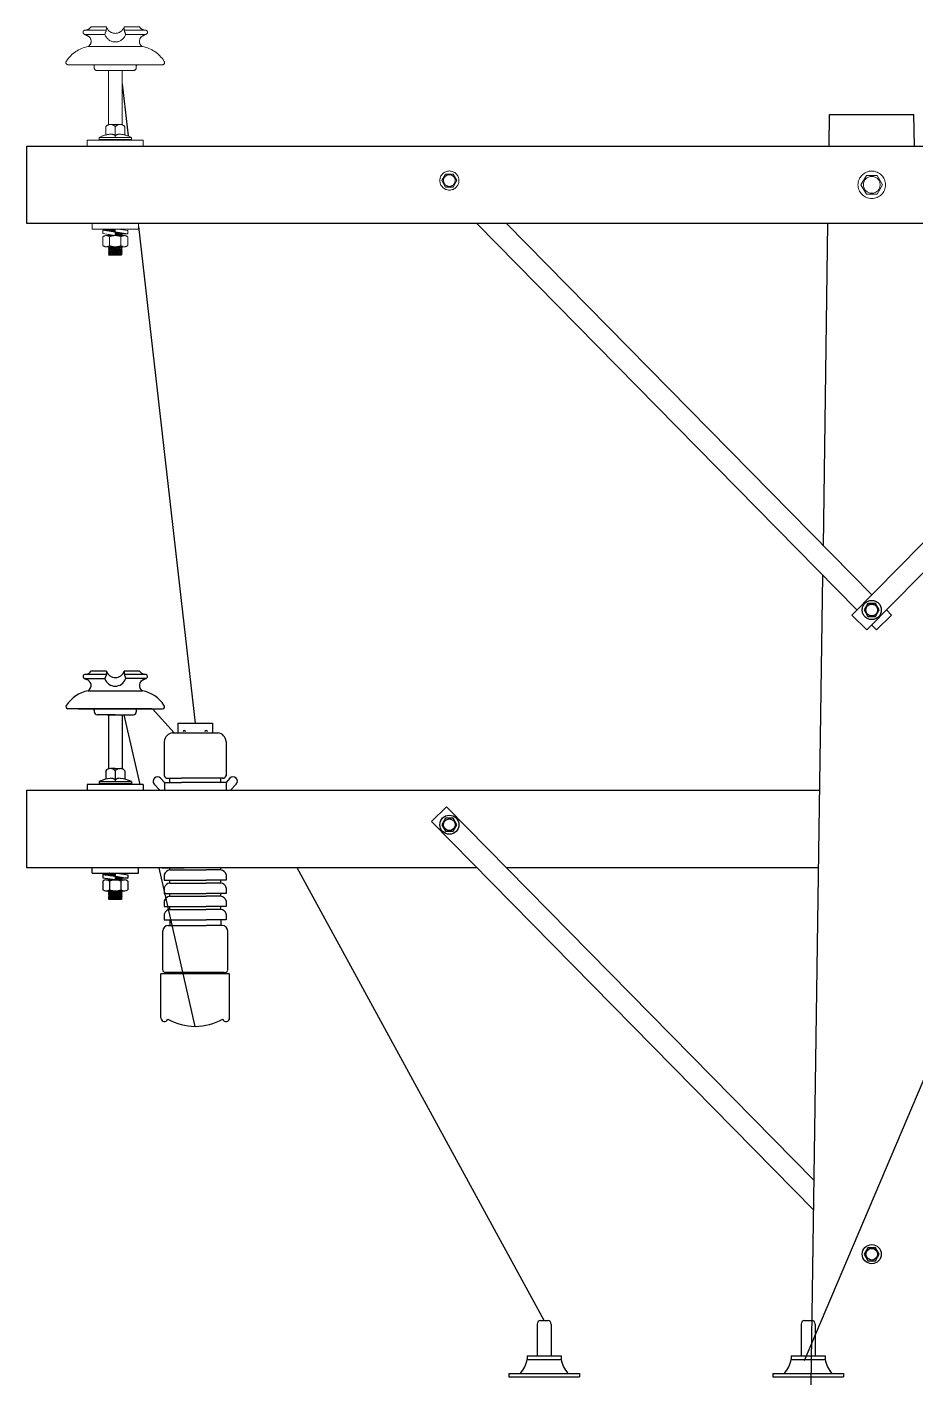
# Model space of a CAD drawing. Header units: millimetres. Extents: x 3057.5 to 3131.2, y 1715.9 to 1738.7.
# Drawn here: x 3057.73 to 3062.46, y 1731.43 to 1738.62 of the extents above; entities that cross this region are included whole.
import ezdxf

# ---------------------------------------------------------------- set-up
doc = ezdxf.new("R2010")
doc.units = ezdxf.units.MM
doc.linetypes.add('ACAD_ISO02W100', pattern=[15, 12, -3])

msp = doc.modelspace()

# ---------------------------------------------------------------- linework, layer by layer
at = {"color": 177, "linetype": 'ACAD_ISO02W100', "lineweight": 13, "ltscale": 0.13, "true_color": 0x293189}
for p, q in [((3058.0387, 1738.5839), (3058.1437, 1738.5839)), ((3058.1515, 1738.6066), (3058.0393, 1738.6066)), ((3058.0402, 1738.5834), (3058.0473, 1738.5787)), ((3058.1528, 1738.6235), (3058.0701, 1738.6235)), ((3058.3292, 1738.6235), (3058.2465, 1738.6235)), ((3058.2465, 1738.6235), (3058.2465, 1738.6211)), ((3058.36, 1738.6066), (3058.2478, 1738.6066)), ((3058.2557, 1738.5839), (3058.2545, 1738.5824)), ((3058.3606, 1738.5839), (3058.2557, 1738.5839)), ((3058.3521, 1738.5787), (3058.3591, 1738.5834)), ((3058.36, 1738.6066), (3058.3527, 1738.6079)), ((3058.0545, 1738.5189), (3058.3448, 1738.5189)), ((3058.1997, 1738.4227), (3057.9478, 1738.4227)), ((3058.0044, 1738.4227), (3058.1997, 1738.4227)), ((3058.0879, 1738.4152), (3058.0879, 1738.4068)), ((3058.3949, 1738.4227), (3058.1997, 1738.4227)), ((3058.1997, 1738.4227), (3058.4515, 1738.4227)), ((3058.3114, 1738.4152), (3058.3114, 1738.4068)), ((3058.1997, 1738.3918), (3058.1029, 1738.3918)), ((3058.1997, 1738.3918), (3058.1029, 1738.3918)), ((3058.1589, 1738.3918), (3058.2404, 1738.3918)), ((3058.1589, 1738.3918), (3058.2404, 1738.3918)), ((3058.1632, 1738.3918), (3058.1632, 1738.1029)), ((3058.1997, 1738.3918), (3058.2964, 1738.3918)), ((3058.1997, 1738.3918), (3058.2964, 1738.3918)), ((3058.2362, 1738.3918), (3058.2362, 1738.1029)), ((3062.4569, 1737.9892), (3062.4545, 1738.1579)), ((3058.1486, 1738.092), (3058.1486, 1738.0483)), ((3058.1997, 1738.1049), (3058.1742, 1738.1049)), ((3058.1997, 1738.1049), (3058.2252, 1738.1049)), ((3058.1997, 1738.092), (3058.1997, 1738.0356)), ((3058.2507, 1738.092), (3058.2507, 1738.0483)), ((3058.0503, 1738.0207), (3058.0503, 1737.9911)), ((3058.349, 1738.0207), (3058.0503, 1738.0207)), ((3058.1139, 1738.0356), (3058.2854, 1738.0356)), ((3058.1139, 1738.0356), (3058.1139, 1738.0249)), ((3058.1139, 1738.0249), (3058.2854, 1738.0249)), ((3058.1632, 1738.0249), (3058.1632, 1738.0207)), ((3058.2362, 1738.0249), (3058.2362, 1738.0207)), ((3058.2854, 1738.0356), (3058.2854, 1738.0249)), ((3058.349, 1738.0207), (3058.349, 1737.9911)), ((3059.9595, 1737.8404), (3059.9395, 1737.8057)), ((3059.9995, 1737.8404), (3059.9595, 1737.8404)), ((3060.0195, 1737.8057), (3059.9995, 1737.8404)), ((3059.9395, 1737.8057), (3059.9595, 1737.771)), ((3059.9595, 1737.771), (3059.9995, 1737.771)), ((3059.9995, 1737.771), (3060.0195, 1737.8057)), ((3062.1719, 1737.7829), (3062.2007, 1737.8329)), ((3062.2007, 1737.733), (3062.1719, 1737.7829)), ((3062.2007, 1737.8329), (3062.2583, 1737.8329)), ((3062.2583, 1737.8329), (3062.2871, 1737.7829)), ((3062.2871, 1737.7829), (3062.2583, 1737.733)), ((3062.2583, 1737.733), (3062.2007, 1737.733)), ((3058.0763, 1737.5474), (3058.0763, 1737.5767)), ((3058.0763, 1737.5474), (3058.323, 1737.5474)), ((3058.1632, 1737.5433), (3058.1924, 1737.5474)), ((3058.1632, 1737.5433), (3058.1689, 1737.547)), ((3058.1689, 1737.547), (3058.1679, 1737.5474)), ((3058.1689, 1737.547), (3058.1718, 1737.5474)), ((3058.1995, 1737.5474), (3058.1986, 1737.5316)), ((3058.2126, 1737.5474), (3058.2664, 1737.5396)), ((3058.223, 1737.5459), (3058.2338, 1737.5474)), ((3058.2314, 1737.5447), (3058.2356, 1737.5474)), ((3058.323, 1737.5474), (3058.323, 1737.5767)), ((3058.133, 1737.5408), (3058.1679, 1737.5408)), ((3058.133, 1737.5408), (3058.133, 1737.5229)), ((3058.133, 1737.5408), (3058.1997, 1737.5311)), ((3058.133, 1737.5229), (3058.1997, 1737.5132)), ((3058.1334, 1737.5058), (3058.1334, 1737.4594)), ((3058.151, 1737.5122), (3058.2484, 1737.5122)), ((3058.1689, 1737.5412), (3058.1632, 1737.5433)), ((3058.1632, 1737.5374), (3058.1993, 1737.5426)), ((3058.1632, 1737.5374), (3058.1689, 1737.5412)), ((3058.1689, 1737.5353), (3058.1632, 1737.5374)), ((3058.1632, 1737.514), (3058.1689, 1737.5178)), ((3058.1632, 1737.514), (3058.1787, 1737.5162)), ((3058.1689, 1737.5119), (3058.1632, 1737.5144)), ((3058.1689, 1737.5119), (3058.1632, 1737.514)), ((3058.1666, 1737.5122), (3058.1632, 1737.5135)), ((3058.1638, 1737.5141), (3058.1659, 1737.5144)), ((3058.1666, 1737.5122), (3058.2359, 1737.5122)), ((3058.1689, 1737.5412), (3058.1994, 1737.5455)), ((3058.1689, 1737.5353), (3058.1991, 1737.5396)), ((3058.1689, 1737.5119), (3058.1888, 1737.5147)), ((3058.1689, 1737.5119), (3058.1865, 1737.5144)), ((3058.1697, 1737.5057), (3058.1697, 1737.4595)), ((3058.1798, 1737.534), (3058.1989, 1737.5367)), ((3058.19, 1737.5325), (3058.1987, 1737.5337)), ((3058.1918, 1737.5122), (3058.2362, 1737.5185)), ((3058.1986, 1737.5316), (3058.2664, 1737.5217)), ((3058.1986, 1737.5316), (3058.1997, 1737.5132)), ((3058.1986, 1737.5308), (3058.2015, 1737.5312)), ((3058.1988, 1737.5279), (3058.2117, 1737.5297)), ((3058.199, 1737.525), (3058.2219, 1737.5282)), ((3058.1991, 1737.5221), (3058.2304, 1737.5265)), ((3058.1993, 1737.5191), (3058.2362, 1737.5244)), ((3058.1995, 1737.5162), (3058.2304, 1737.5206)), ((3058.2163, 1737.5122), (3058.2304, 1737.5148)), ((3058.2297, 1737.5057), (3058.2297, 1737.4595)), ((3058.231, 1737.5269), (3058.2304, 1737.5265)), ((3058.2304, 1737.5265), (3058.2362, 1737.5244)), ((3058.2362, 1737.5244), (3058.2304, 1737.5206)), ((3058.2304, 1737.5206), (3058.2362, 1737.5185)), ((3058.2304, 1737.5148), (3058.2362, 1737.5185)), ((3058.2362, 1737.5127), (3058.2304, 1737.5148)), ((3058.2362, 1737.5127), (3058.2314, 1737.5144)), ((3058.2664, 1737.5217), (3058.232, 1737.5217)), ((3058.2331, 1737.5122), (3058.2362, 1737.5127)), ((3058.2659, 1737.5058), (3058.2659, 1737.4594)), ((3058.2664, 1737.5396), (3058.2664, 1737.5217)), ((3058.1485, 1737.4531), (3058.2508, 1737.4531)), ((3058.1632, 1737.4438), (3058.2292, 1737.4531)), ((3058.1632, 1737.4496), (3058.1686, 1737.4531)), ((3058.1632, 1737.4496), (3058.1878, 1737.4531)), ((3058.1632, 1737.4496), (3058.1878, 1737.4531)), ((3058.1689, 1737.4475), (3058.1632, 1737.4496)), ((3058.1632, 1737.4379), (3058.2362, 1737.4483)), ((3058.1632, 1737.4438), (3058.1689, 1737.4475)), ((3058.1689, 1737.4417), (3058.1632, 1737.4438)), ((3058.1632, 1737.4321), (3058.2362, 1737.4424)), ((3058.1632, 1737.4379), (3058.1689, 1737.4417)), ((3058.1689, 1737.4358), (3058.1632, 1737.4379)), ((3058.1632, 1737.4262), (3058.2362, 1737.4366)), ((3058.1632, 1737.4321), (3058.1689, 1737.4358)), ((3058.1632, 1737.4321), (3058.1689, 1737.43)), ((3058.1632, 1737.4204), (3058.2362, 1737.4307)), ((3058.1632, 1737.4262), (3058.1689, 1737.43)), ((3058.1689, 1737.4241), (3058.1632, 1737.4262)), ((3058.1632, 1737.4145), (3058.2362, 1737.4248)), ((3058.1632, 1737.4204), (3058.1689, 1737.4241)), ((3058.1632, 1737.4204), (3058.1689, 1737.4241)), ((3058.1689, 1737.4183), (3058.1632, 1737.4204)), ((3058.1632, 1737.4087), (3058.2362, 1737.419)), ((3058.1632, 1737.4145), (3058.1689, 1737.4183)), ((3058.1689, 1737.4124), (3058.1632, 1737.4145)), ((3058.1632, 1737.4087), (3058.1689, 1737.4124)), ((3058.1632, 1737.4087), (3058.2324, 1737.4087)), ((3058.1689, 1737.4475), (3058.2085, 1737.4531)), ((3058.1689, 1737.4417), (3058.2304, 1737.4504)), ((3058.1689, 1737.4358), (3058.2304, 1737.4445)), ((3058.1689, 1737.43), (3058.2304, 1737.4387)), ((3058.1689, 1737.4241), (3058.2304, 1737.4328)), ((3058.1689, 1737.4183), (3058.2304, 1737.427)), ((3058.1689, 1737.4124), (3058.2304, 1737.4211)), ((3058.1838, 1737.4087), (3058.2304, 1737.4152)), ((3058.2045, 1737.4087), (3058.2362, 1737.4131)), ((3058.217, 1737.4485), (3058.2304, 1737.4504)), ((3058.2252, 1737.4087), (3058.2304, 1737.4094)), ((3058.2346, 1737.4531), (3058.2304, 1737.4504)), ((3058.2304, 1737.4504), (3058.2346, 1737.4531)), ((3058.2304, 1737.4504), (3058.2356, 1737.4485)), ((3058.2362, 1737.4483), (3058.2304, 1737.4504)), ((3058.2304, 1737.4445), (3058.2362, 1737.4483)), ((3058.2362, 1737.4424), (3058.2304, 1737.4445)), ((3058.2304, 1737.4387), (3058.2362, 1737.4424)), ((3058.2362, 1737.4366), (3058.2304, 1737.4387)), ((3058.2304, 1737.4328), (3058.2362, 1737.4366)), ((3058.2362, 1737.4307), (3058.2304, 1737.4328)), ((3058.2304, 1737.427), (3058.2362, 1737.4307)), ((3058.2304, 1737.427), (3058.2362, 1737.4248)), ((3058.2304, 1737.4211), (3058.2362, 1737.4248)), ((3058.2362, 1737.419), (3058.2304, 1737.4211)), ((3058.2304, 1737.4152), (3058.2362, 1737.419)), ((3058.2362, 1737.4131), (3058.2304, 1737.4152)), ((3058.2304, 1737.4094), (3058.2362, 1737.4131)), ((3058.2324, 1737.4087), (3058.2304, 1737.4094))]:
    msp.add_line(p, q, dxfattribs=at)
at = {"color": 177, "linetype": 'Continuous', "ltscale": 0.13, "true_color": 0x293189}
for p, q in [((3058.2362, 1738.3201), (3058.2678, 1738.043)), ((3058.323, 1737.5608), (3058.6256, 1734.9146)), ((3058.332, 1734.5895), (3058.2475, 1734.9606)), ((3058.5127, 1734.8648), (3058.3972, 1734.9914)), ((3058.4615, 1734.5996), (3058.4615, 1734.5579)), ((3058.49, 1734.5996), (3058.49, 1734.6231)), ((3058.7612, 1734.5996), (3058.7612, 1734.6231)), ((3058.7897, 1734.5996), (3058.7897, 1734.5579)), ((3059.9645, 1734.4699), (3059.8843, 1734.3911)), ((3058.6256, 1733.3004), (3058.4332, 1734.1454)), ((3060.4845, 1731.7331), (3059.1687, 1734.1454)), ((3061.872, 1731.5214), (3062.9849, 1734.1454))]:
    msp.add_line(p, q, dxfattribs=at)
at = {"color": 177, "linetype": 'ACAD_ISO02W100', "true_color": 0x293189}
for p, q in [((3062.0021, 1737.9892), (3062.0045, 1738.1579)), ((3062.0021, 1737.9892), (3062.0045, 1738.1579)), ((3062.0045, 1738.1579), (3062.4545, 1738.1579)), ((3062.0045, 1738.1579), (3062.4545, 1738.1579)), ((3062.4569, 1737.9892), (3062.4545, 1738.1579)), ((3057.7295, 1737.5767), (3057.7295, 1737.9892)), ((3061.9716, 1735.8607), (3061.9962, 1737.5767)), ((3061.8122, 1724.7546), (3061.9693, 1735.7026)), ((3062.2095, 1735.5529), (3062.1895, 1735.5182)), ((3062.2495, 1735.5529), (3062.2095, 1735.5529)), ((3062.2695, 1735.5182), (3062.2495, 1735.5529)), ((3062.1895, 1735.5182), (3062.2095, 1735.4835)), ((3062.2095, 1735.4835), (3062.2495, 1735.4835)), ((3062.2495, 1735.4835), (3062.2695, 1735.5182))]:
    msp.add_line(p, q, dxfattribs=at)
at = {"color": 177, "linetype": 'Continuous', "true_color": 0x293189}
for p, q in [((3058.1515, 1735.1754), (3058.0393, 1735.1754)), ((3058.1528, 1735.1922), (3058.0701, 1735.1922)), ((3058.3292, 1735.1922), (3058.2465, 1735.1922)), ((3058.2465, 1735.1922), (3058.2465, 1735.1898)), ((3058.36, 1735.1754), (3058.2478, 1735.1754)), ((3058.36, 1735.1754), (3058.3527, 1735.1766)), ((3058.0387, 1735.1527), (3058.1437, 1735.1527)), ((3058.0402, 1735.1521), (3058.0473, 1735.1474)), ((3058.2557, 1735.1527), (3058.2545, 1735.1512)), ((3058.3606, 1735.1527), (3058.2557, 1735.1527)), ((3058.3521, 1735.1474), (3058.3591, 1735.1521)), ((3058.0545, 1735.0877), (3058.3448, 1735.0877)), ((3058.1997, 1734.9914), (3057.9478, 1734.9914)), ((3058.0044, 1734.9914), (3058.1997, 1734.9914)), ((3058.0879, 1734.9839), (3058.0879, 1734.9756)), ((3058.1997, 1734.9606), (3058.1029, 1734.9606)), ((3058.1997, 1734.9606), (3058.1029, 1734.9606)), ((3058.1589, 1734.9606), (3058.2404, 1734.9606)), ((3058.1589, 1734.9606), (3058.2404, 1734.9606)), ((3058.1632, 1734.9606), (3058.1632, 1734.6717)), ((3058.3949, 1734.9914), (3058.1997, 1734.9914)), ((3058.1997, 1734.9914), (3058.4515, 1734.9914)), ((3058.1997, 1734.9606), (3058.2964, 1734.9606)), ((3058.1997, 1734.9606), (3058.2964, 1734.9606)), ((3058.2362, 1734.9606), (3058.2362, 1734.6717)), ((3058.3114, 1734.9839), (3058.3114, 1734.9756)), ((3058.1997, 1734.6737), (3058.1742, 1734.6737)), ((3058.1997, 1734.6737), (3058.2252, 1734.6737)), ((3058.1139, 1734.6044), (3058.2854, 1734.6044)), ((3058.1139, 1734.6044), (3058.1139, 1734.5937)), ((3058.1486, 1734.6608), (3058.1486, 1734.617)), ((3058.1997, 1734.6608), (3058.1997, 1734.6044)), ((3058.2507, 1734.6608), (3058.2507, 1734.617)), ((3058.2854, 1734.6044), (3058.2854, 1734.5937)), ((3057.7295, 1734.1454), (3057.7295, 1734.5579)), ((3058.0503, 1734.5895), (3058.0503, 1734.5598)), ((3058.349, 1734.5895), (3058.0503, 1734.5895)), ((3058.1139, 1734.5937), (3058.2854, 1734.5937)), ((3058.1632, 1734.5937), (3058.1632, 1734.5895)), ((3058.2362, 1734.5937), (3058.2362, 1734.5895)), ((3058.349, 1734.5895), (3058.349, 1734.5598)), ((3059.9595, 1734.4091), (3059.9395, 1734.3745)), ((3059.9995, 1734.4091), (3059.9595, 1734.4091)), ((3060.0195, 1734.3745), (3059.9995, 1734.4091)), ((3059.9395, 1734.3745), (3059.9595, 1734.3398)), ((3059.9595, 1734.3398), (3059.9995, 1734.3398)), ((3059.9995, 1734.3398), (3060.0195, 1734.3745)), ((3058.0763, 1734.1162), (3058.0763, 1734.1454)), ((3058.0763, 1734.1162), (3058.323, 1734.1162)), ((3058.133, 1734.1096), (3058.1679, 1734.1096)), ((3058.133, 1734.1096), (3058.133, 1734.0917)), ((3058.133, 1734.1096), (3058.1997, 1734.0998)), ((3058.1632, 1734.112), (3058.1924, 1734.1162)), ((3058.1632, 1734.112), (3058.1689, 1734.1158)), ((3058.1689, 1734.1099), (3058.1632, 1734.112)), ((3058.1632, 1734.1062), (3058.1993, 1734.1113)), ((3058.1632, 1734.1062), (3058.1689, 1734.1099)), ((3058.1689, 1734.1041), (3058.1632, 1734.1062)), ((3058.1689, 1734.1158), (3058.1679, 1734.1162)), ((3058.1689, 1734.1158), (3058.1718, 1734.1162)), ((3058.1689, 1734.1099), (3058.1994, 1734.1143)), ((3058.1689, 1734.1041), (3058.1991, 1734.1084)), ((3058.1798, 1734.1027), (3058.1989, 1734.1054)), ((3058.19, 1734.1012), (3058.1987, 1734.1024)), ((3058.1995, 1734.1162), (3058.1986, 1734.1003)), ((3058.1986, 1734.1003), (3058.2664, 1734.0904)), ((3058.1986, 1734.1003), (3058.1997, 1734.0819)), ((3058.1986, 1734.0995), (3058.2015, 1734.0999)), ((3058.1988, 1734.0966), (3058.2117, 1734.0984)), ((3058.199, 1734.0937), (3058.2219, 1734.0969)), ((3058.2126, 1734.1162), (3058.2664, 1734.1083)), ((3058.223, 1734.1147), (3058.2338, 1734.1162)), ((3058.231, 1734.0956), (3058.2304, 1734.0952)), ((3058.2314, 1734.1135), (3058.2356, 1734.1162)), ((3058.2664, 1734.1083), (3058.2664, 1734.0904)), ((3058.323, 1734.1162), (3058.323, 1734.1454)), ((3058.133, 1734.0917), (3058.1997, 1734.0819)), ((3058.1334, 1734.0745), (3058.1334, 1734.0282)), ((3058.151, 1734.081), (3058.2484, 1734.081)), ((3058.1632, 1734.0828), (3058.1689, 1734.0865)), ((3058.1632, 1734.0828), (3058.1787, 1734.085)), ((3058.1689, 1734.0807), (3058.1632, 1734.0832)), ((3058.1689, 1734.0807), (3058.1632, 1734.0828)), ((3058.1666, 1734.081), (3058.1632, 1734.0822)), ((3058.1638, 1734.0829), (3058.1659, 1734.0832)), ((3058.1666, 1734.081), (3058.2359, 1734.081)), ((3058.1689, 1734.0807), (3058.1888, 1734.0835)), ((3058.1689, 1734.0807), (3058.1865, 1734.0832)), ((3058.1697, 1734.0745), (3058.1697, 1734.0282)), ((3058.1918, 1734.081), (3058.2362, 1734.0873)), ((3058.1991, 1734.0908), (3058.2304, 1734.0952)), ((3058.1993, 1734.0879), (3058.2362, 1734.0931)), ((3058.1995, 1734.085), (3058.2304, 1734.0894)), ((3058.2163, 1734.081), (3058.2304, 1734.0835)), ((3058.2297, 1734.0745), (3058.2297, 1734.0282)), ((3058.2304, 1734.0952), (3058.2362, 1734.0931)), ((3058.2362, 1734.0931), (3058.2304, 1734.0894)), ((3058.2304, 1734.0894), (3058.2362, 1734.0873)), ((3058.2304, 1734.0835), (3058.2362, 1734.0873)), ((3058.2362, 1734.0814), (3058.2304, 1734.0835)), ((3058.2362, 1734.0814), (3058.2314, 1734.0832)), ((3058.2664, 1734.0904), (3058.232, 1734.0904)), ((3058.2331, 1734.081), (3058.2362, 1734.0814)), ((3058.2659, 1734.0745), (3058.2659, 1734.0282)), ((3058.1485, 1734.0219), (3058.2508, 1734.0219)), ((3058.1632, 1734.0125), (3058.2292, 1734.0219)), ((3058.1632, 1734.0184), (3058.1686, 1734.0219)), ((3058.1632, 1734.0184), (3058.1878, 1734.0219)), ((3058.1632, 1734.0184), (3058.1878, 1734.0219)), ((3058.1689, 1734.0163), (3058.1632, 1734.0184)), ((3058.1632, 1734.0067), (3058.2362, 1734.017)), ((3058.1632, 1734.0125), (3058.1689, 1734.0163)), ((3058.1689, 1734.0104), (3058.1632, 1734.0125)), ((3058.1632, 1734.0008), (3058.2362, 1734.0112)), ((3058.1632, 1734.0067), (3058.1689, 1734.0104)), ((3058.1689, 1734.0046), (3058.1632, 1734.0067)), ((3058.1632, 1733.995), (3058.2362, 1734.0053)), ((3058.1632, 1734.0008), (3058.1689, 1734.0046)), ((3058.1632, 1734.0008), (3058.1689, 1733.9987)), ((3058.1632, 1733.9891), (3058.2362, 1733.9995)), ((3058.1632, 1733.995), (3058.1689, 1733.9987)), ((3058.1689, 1733.9929), (3058.1632, 1733.995)), ((3058.1632, 1733.9833), (3058.2362, 1733.9936)), ((3058.1632, 1733.9891), (3058.1689, 1733.9929)), ((3058.1632, 1733.9891), (3058.1689, 1733.9929)), ((3058.1689, 1733.987), (3058.1632, 1733.9891)), ((3058.1632, 1733.9774), (3058.2362, 1733.9877)), ((3058.1632, 1733.9833), (3058.1689, 1733.987)), ((3058.1689, 1733.9812), (3058.1632, 1733.9833)), ((3058.1632, 1733.9774), (3058.1689, 1733.9812)), ((3058.1632, 1733.9774), (3058.2324, 1733.9774)), ((3058.1689, 1734.0163), (3058.2085, 1734.0219)), ((3058.1689, 1734.0104), (3058.2304, 1734.0191)), ((3058.1689, 1734.0046), (3058.2304, 1734.0133)), ((3058.1689, 1733.9987), (3058.2304, 1734.0074)), ((3058.1689, 1733.9929), (3058.2304, 1734.0016)), ((3058.1689, 1733.987), (3058.2304, 1733.9957)), ((3058.1689, 1733.9812), (3058.2304, 1733.9899)), ((3058.1838, 1733.9774), (3058.2304, 1733.984)), ((3058.2045, 1733.9774), (3058.2362, 1733.9819)), ((3058.217, 1734.0172), (3058.2304, 1734.0191)), ((3058.2252, 1733.9774), (3058.2304, 1733.9781)), ((3058.2346, 1734.0219), (3058.2304, 1734.0191)), ((3058.2304, 1734.0191), (3058.2346, 1734.0219)), ((3058.2304, 1734.0191), (3058.2356, 1734.0172)), ((3058.2362, 1734.017), (3058.2304, 1734.0191)), ((3058.2304, 1734.0133), (3058.2362, 1734.017)), ((3058.2362, 1734.0112), (3058.2304, 1734.0133)), ((3058.2304, 1734.0074), (3058.2362, 1734.0112)), ((3058.2362, 1734.0053), (3058.2304, 1734.0074)), ((3058.2304, 1734.0016), (3058.2362, 1734.0053)), ((3058.2362, 1733.9995), (3058.2304, 1734.0016)), ((3058.2304, 1733.9957), (3058.2362, 1733.9995)), ((3058.2304, 1733.9957), (3058.2362, 1733.9936)), ((3058.2304, 1733.9899), (3058.2362, 1733.9936)), ((3058.2362, 1733.9877), (3058.2304, 1733.9899)), ((3058.2304, 1733.984), (3058.2362, 1733.9877)), ((3058.2362, 1733.9819), (3058.2304, 1733.984)), ((3058.2304, 1733.9781), (3058.2362, 1733.9819)), ((3058.2324, 1733.9774), (3058.2304, 1733.9781)), ((3062.2095, 1732.1216), (3062.1895, 1732.087)), ((3062.1895, 1732.087), (3062.2095, 1732.0523)), ((3062.2495, 1732.1216), (3062.2095, 1732.1216)), ((3062.2695, 1732.087), (3062.2495, 1732.1216)), ((3062.2495, 1732.0523), (3062.2695, 1732.087)), ((3062.2095, 1732.0523), (3062.2495, 1732.0523)), ((3060.4657, 1731.7331), (3060.5032, 1731.7331)), ((3061.872, 1731.7331), (3061.9095, 1731.7331)), ((3060.447, 1731.7144), (3060.447, 1731.5456)), ((3060.522, 1731.7144), (3060.522, 1731.5456)), ((3061.8532, 1731.7144), (3061.8532, 1731.5456)), ((3061.9282, 1731.7144), (3061.9282, 1731.5456)), ((3060.3945, 1731.5456), (3060.3945, 1731.5269)), ((3060.3945, 1731.5456), (3060.5745, 1731.5456)), ((3060.3945, 1731.5269), (3060.5745, 1731.5269)), ((3060.5745, 1731.5456), (3060.5745, 1731.5269)), ((3061.8007, 1731.5456), (3061.9807, 1731.5456)), ((3061.8007, 1731.5456), (3061.8007, 1731.5269)), ((3061.8007, 1731.5269), (3061.9807, 1731.5269)), ((3061.9807, 1731.5456), (3061.9807, 1731.5269)), ((3060.297, 1731.4519), (3060.672, 1731.4519)), ((3060.297, 1731.4519), (3060.297, 1731.4331)), ((3060.672, 1731.4519), (3060.672, 1731.4331)), ((3061.7032, 1731.4519), (3062.0782, 1731.4519)), ((3061.7032, 1731.4519), (3061.7032, 1731.4331)), ((3062.0782, 1731.4519), (3062.0782, 1731.4331)), ((3060.297, 1731.4331), (3060.672, 1731.4331)), ((3061.7032, 1731.4331), (3062.0782, 1731.4331))]:
    msp.add_line(p, q, dxfattribs=at)
at = {"color": 177, "true_color": 0x293189}
for p, q in [((3058.5335, 1734.9146), (3058.5335, 1734.8648)), ((3058.5335, 1734.9146), (3058.7177, 1734.9146)), ((3058.7177, 1734.9146), (3058.7177, 1734.8648)), ((3058.461, 1734.8184), (3058.461, 1734.6347)), ((3058.5041, 1734.8648), (3058.5335, 1734.8648)), ((3058.5335, 1734.8648), (3058.7471, 1734.8648)), ((3058.7902, 1734.8184), (3058.7902, 1734.6347)), ((3058.4406, 1734.6221), (3058.4615, 1734.5996)), ((3058.4615, 1734.5996), (3058.5534, 1734.5996)), ((3058.4743, 1734.6231), (3058.5534, 1734.6231)), ((3058.7769, 1734.6231), (3058.5534, 1734.6231)), ((3058.7897, 1734.5996), (3058.5534, 1734.5996)), ((3058.8106, 1734.6221), (3058.7897, 1734.5996)), ((3058.4072, 1734.5909), (3058.4378, 1734.5579)), ((3058.8441, 1734.5909), (3058.8134, 1734.5579)), ((3058.4494, 1734.1454), (3058.5673, 1734.1454)), ((3058.461, 1734.1092), (3058.461, 1734.0787)), ((3058.49, 1734.1335), (3058.49, 1734.1454)), ((3058.49, 1734.1335), (3058.6839, 1734.1335)), ((3058.8018, 1734.1454), (3058.6839, 1734.1454)), ((3058.7612, 1734.1335), (3058.6839, 1734.1335)), ((3058.7612, 1734.1335), (3058.7612, 1734.1454)), ((3058.7902, 1734.1092), (3058.7902, 1734.0787)), ((3058.461, 1734.0787), (3058.6839, 1734.0787)), ((3058.461, 1734.039), (3058.461, 1734.0086)), ((3058.49, 1734.0633), (3058.49, 1734.0787)), ((3058.49, 1734.0633), (3058.6839, 1734.0633)), ((3058.7902, 1734.0787), (3058.6839, 1734.0787)), ((3058.7612, 1734.0633), (3058.6839, 1734.0633)), ((3058.7612, 1734.0633), (3058.7612, 1734.0787)), ((3058.7902, 1734.039), (3058.7902, 1734.0086)), ((3058.461, 1734.0086), (3058.6839, 1734.0086)), ((3058.461, 1733.9689), (3058.461, 1733.9384)), ((3058.49, 1733.9932), (3058.49, 1734.0086)), ((3058.49, 1733.9932), (3058.6839, 1733.9932)), ((3058.7902, 1734.0086), (3058.6839, 1734.0086)), ((3058.7612, 1733.9932), (3058.6839, 1733.9932)), ((3058.7612, 1733.9932), (3058.7612, 1734.0086)), ((3058.7902, 1733.9689), (3058.7902, 1733.9384)), ((3058.461, 1733.9384), (3058.6839, 1733.9384)), ((3058.461, 1733.8987), (3058.461, 1733.8683)), ((3058.49, 1733.9231), (3058.49, 1733.9384)), ((3058.49, 1733.9231), (3058.6839, 1733.9231)), ((3058.7902, 1733.9384), (3058.6839, 1733.9384)), ((3058.7612, 1733.9231), (3058.6839, 1733.9231)), ((3058.7612, 1733.9231), (3058.7612, 1733.9384)), ((3058.7902, 1733.8987), (3058.7902, 1733.8683)), ((3058.461, 1733.8683), (3058.6839, 1733.8683)), ((3058.4821, 1733.8381), (3058.6839, 1733.8381)), ((3058.49, 1733.8683), (3058.49, 1733.8381)), ((3058.7902, 1733.8683), (3058.6839, 1733.8683)), ((3058.7691, 1733.8381), (3058.6839, 1733.8381)), ((3058.7612, 1733.8683), (3058.7612, 1733.8381)), ((3058.4527, 1733.6007), (3058.4527, 1733.8077)), ((3058.7985, 1733.6007), (3058.7985, 1733.8077)), ((3058.8088, 1733.5795), (3058.4424, 1733.5795)), ((3058.4424, 1733.3452), (3058.4424, 1733.5795)), ((3058.7802, 1733.5881), (3058.465, 1733.5881)), ((3058.7132, 1733.5881), (3058.7025, 1733.5881)), ((3058.7802, 1733.5881), (3058.7863, 1733.5881)), ((3058.8088, 1733.3452), (3058.8088, 1733.5795))]:
    msp.add_line(p, q, dxfattribs=at)
at = {"color": 177, "linetype": 'ACAD_ISO02W100', "lineweight": 13, "ltscale": 0.13, "true_color": 0x293189}
for points in [[(3058.0393, 1738.6066), (3058.0466, 1738.6079, 0.212656), (3058.0701, 1738.6235, -0.508971)], [(3058.1528, 1738.6235), (3058.1528, 1738.6211, -0.121037), (3058.1437, 1738.5839), (3058.1448, 1738.5824)]]:
    msp.add_lwpolyline(points, format="xyb", dxfattribs=at)
at = {"color": 177, "linetype": 'ACAD_ISO02W100', "true_color": 0x293189}
for points in [[(3057.7295, 1737.9892), (3066.7295, 1737.9892)], [(3066.7295, 1737.5767), (3057.7295, 1737.5767)], [(3062.1506, 1735.5182), (3060.1259, 1737.5767)], [(3060.2837, 1737.5767), (3062.2295, 1735.5984)], [(3064.1753, 1737.5767), (3062.1237, 1735.4908), (3062.2039, 1735.4119), (3064.3331, 1737.5767)], [(3062.3084, 1735.5182), (3062.3354, 1735.4908), (3062.2551, 1735.4119), (3062.2295, 1735.438)]]:
    msp.add_lwpolyline(points, dxfattribs=at)
at = {"color": 177, "linetype": 'Continuous', "true_color": 0x293189}
for points in [[(3058.0393, 1735.1754), (3058.0466, 1735.1766, 0.212656), (3058.0701, 1735.1922, -0.508971)], [(3058.1528, 1735.1922), (3058.1528, 1735.1898, -0.121037), (3058.1437, 1735.1527), (3058.1448, 1735.1512)]]:
    msp.add_lwpolyline(points, format="xyb", dxfattribs=at)
for points in [[(3057.7295, 1734.5579), (3061.9529, 1734.5579)], [(3059.9645, 1734.4699), (3061.923, 1732.4788)], [(3061.9208, 1732.3206), (3059.8843, 1734.3911)], [(3060.1259, 1734.1454), (3057.7295, 1734.1454)], [(3061.9469, 1734.1454), (3060.2837, 1734.1454)]]:
    msp.add_lwpolyline(points, dxfattribs=at)
at = {"color": 177, "linetype": 'ACAD_ISO02W100', "lineweight": 13, "ltscale": 0.13, "true_color": 0x293189}
for centre, radius in [((3059.9795, 1737.8057), 0.0509), ((3059.9795, 1737.8057), 0.0311), ((3062.2295, 1737.7829), 0.0733), ((3062.2295, 1737.7829), 0.0448)]:
    msp.add_circle(centre, radius, dxfattribs=at)
at = {"color": 177, "linetype": 'ACAD_ISO02W100', "true_color": 0x293189}
for radius in [0.0509, 0.0311]:
    msp.add_circle((3062.2295, 1735.5182), radius, dxfattribs=at)
at = {"color": 177, "linetype": 'Continuous', "true_color": 0x293189}
for centre, radius in [((3059.9795, 1734.3745), 0.0509), ((3059.9795, 1734.3745), 0.0311), ((3062.2295, 1732.087), 0.0509), ((3062.2295, 1732.087), 0.0311)]:
    msp.add_circle(centre, radius, dxfattribs=at)
at = {"color": 177, "linetype": 'ACAD_ISO02W100', "lineweight": 13, "ltscale": 0.13, "true_color": 0x293189}
for centre, radius, start, end in [((3058.0393, 1738.5953), 0.0114, 90, 265.43753), ((3058.0381, 1738.5802), 0.00375, 56.48038, 85.43753), ((3058.0381, 1738.5472), 0.0328, 303.716, 73.81244), ((3058.1997, 1738.602), 0.0583, 199.61811, 340.38189), ((3058.1997, 1738.6392), 0.0495, 198.57188, 341.42812), ((3058.3266, 1738.6211), 0.0801, 180, 207.60534), ((3058.3614, 1738.5471), 0.033, 106.4557, 237.68827), ((3058.3585, 1738.6421), 0.0347, 212.41496, 260.43672), ((3058.3612, 1738.5802), 0.00375, 94.56247, 123.51962), ((3058.36, 1738.5953), 0.0114, 274.56247, 90), ((3058.0849, 1738.3502), 0.1714, 100.19031, 147.55944), ((3058.0536, 1738.5226), 0.00375, 284.34014, 316.3356), ((3058.3145, 1738.3502), 0.1714, 32.44056, 79.80969), ((3057.9478, 1738.4339), 0.0112, 132.75671, 270), ((3058.0804, 1738.4152), 0.0075, 0, 90), ((3058.3189, 1738.4152), 0.0075, 90, 180), ((3058.4515, 1738.4339), 0.0112, 270, 47.24329), ((3058.1029, 1738.4068), 0.015, 180, 270), ((3058.1029, 1738.4068), 0.015, 180, 270), ((3058.2964, 1738.4068), 0.015, 270, 0), ((3058.2964, 1738.4068), 0.015, 270, 0), ((3058.1954, 1737.8657), 0.1885, 96.83888, 115.62723), ((3058.1742, 1738.0732), 0.0317, 36.38047, 143.61953), ((3058.1747, 1738.009), 0.0439, 55.29576, 92.21984), ((3058.2252, 1738.0732), 0.0317, 36.38047, 143.61953), ((3058.2246, 1738.009), 0.0439, 87.78016, 124.70424), ((3058.2039, 1737.8657), 0.1885, 64.37277, 83.16112), ((3058.1515, 1737.4837), 0.0285, 50.55495, 129.44505), ((3058.1997, 1737.4397), 0.0725, 65.56738, 114.43262), ((3058.2478, 1737.4837), 0.0285, 50.55495, 129.44505), ((3058.1515, 1737.4815), 0.0285, 230.55495, 309.44505), ((3058.1997, 1737.5255), 0.0725, 245.56738, 294.43262), ((3058.2478, 1737.4815), 0.0285, 230.55495, 309.44505)]:
    msp.add_arc(centre, radius, start, end, dxfattribs=at)
at = {"color": 177, "linetype": 'Continuous', "true_color": 0x293189}
for centre, radius, start, end in [((3058.0393, 1735.164), 0.0114, 90, 265.43753), ((3058.1997, 1735.208), 0.0495, 198.57188, 341.42812), ((3058.3266, 1735.1898), 0.0801, 180, 207.60534), ((3058.3585, 1735.2108), 0.0347, 212.41496, 260.43672), ((3058.36, 1735.164), 0.0114, 274.56247, 90), ((3058.0381, 1735.149), 0.00375, 56.48038, 85.43753), ((3058.0381, 1735.116), 0.0328, 303.716, 73.81244), ((3058.1997, 1735.1707), 0.0583, 199.61811, 340.38189), ((3058.3614, 1735.1158), 0.033, 106.4557, 237.68827), ((3058.3612, 1735.149), 0.00375, 94.56247, 123.51962), ((3058.0849, 1734.919), 0.1714, 100.19031, 147.55944), ((3058.0536, 1735.0913), 0.00375, 284.34014, 316.3356), ((3058.3145, 1734.919), 0.1714, 32.44056, 79.80969), ((3057.9478, 1735.0027), 0.0112, 132.75671, 270), ((3058.0804, 1734.9839), 0.0075, 0, 90), ((3058.1029, 1734.9756), 0.015, 180, 270), ((3058.1029, 1734.9756), 0.015, 180, 270), ((3058.2964, 1734.9756), 0.015, 270, 0), ((3058.2964, 1734.9756), 0.015, 270, 0), ((3058.3189, 1734.9839), 0.0075, 90, 180), ((3058.4515, 1735.0027), 0.0112, 270, 47.24329), ((3058.1742, 1734.642), 0.0317, 36.38047, 143.61953), ((3058.2252, 1734.642), 0.0317, 36.38047, 143.61953), ((3058.1954, 1734.4344), 0.1885, 96.83888, 115.62723), ((3058.1747, 1734.5778), 0.0439, 55.29576, 92.21984), ((3058.2246, 1734.5778), 0.0439, 87.78016, 124.70424), ((3058.2039, 1734.4344), 0.1885, 64.37277, 83.16112), ((3058.1515, 1734.0525), 0.0285, 50.55495, 129.44505), ((3058.1515, 1734.0503), 0.0285, 230.55495, 309.44505), ((3058.1997, 1734.0085), 0.0725, 65.56738, 114.43262), ((3058.1997, 1734.0942), 0.0725, 245.56738, 294.43262), ((3058.2478, 1734.0525), 0.0285, 50.55495, 129.44505), ((3058.2478, 1734.0503), 0.0285, 230.55495, 309.44505), ((3060.4657, 1731.7144), 0.0187, 90, 180), ((3060.5032, 1731.7144), 0.0187, 0, 90), ((3061.872, 1731.7144), 0.0187, 90, 180), ((3061.9095, 1731.7144), 0.0187, 0, 90), ((3060.23, 1731.5605), 0.1679, 319.66312, 348.43415), ((3060.7389, 1731.5605), 0.1679, 191.56585, 220.33688), ((3061.6363, 1731.5605), 0.1679, 319.66312, 348.43415), ((3062.1452, 1731.5605), 0.1679, 191.56585, 220.33688)]:
    msp.add_arc(centre, radius, start, end, dxfattribs=at)
at = {"color": 177, "true_color": 0x293189}
for centre, radius, start, end in [((3058.5142, 1734.8121), 0.0536, 100.88938, 173.19415), ((3058.5675, 1734.8691), 0.00651, 0, 180), ((3058.6838, 1734.8691), 0.00651, 0, 180), ((3058.737, 1734.8121), 0.0536, 6.80585, 79.11062), ((3058.4239, 1734.6065), 0.0229, 42.91571, 222.91571), ((3058.4766, 1734.6392), 0.0163, 196.13178, 278.2753), ((3058.7746, 1734.6392), 0.0163, 261.7247, 343.86822), ((3058.8273, 1734.6065), 0.0229, 317.08429, 137.08429), ((3058.4934, 1734.1), 0.0336, 95.71039, 164.19095), ((3058.7579, 1734.1), 0.0336, 15.80905, 84.28961), ((3058.4934, 1734.0299), 0.0336, 95.71039, 164.19095), ((3058.7579, 1734.0299), 0.0336, 15.80905, 84.28961), ((3058.4934, 1733.9597), 0.0336, 95.71039, 164.19095), ((3058.7579, 1733.9597), 0.0336, 15.80905, 84.28961), ((3058.4934, 1733.8896), 0.0336, 95.71039, 164.19095), ((3058.7579, 1733.8896), 0.0336, 15.80905, 84.28961), ((3058.4842, 1733.8066), 0.0315, 93.85514, 178.04205), ((3058.767, 1733.8066), 0.0315, 1.95795, 86.14486), ((3058.4654, 1733.6007), 0.0127, 180.14889, 268.01608), ((3058.7858, 1733.6007), 0.0127, 271.98392, 359.85111), ((3058.4617, 1733.3452), 0.0193, 180, 339.97144), ((3058.6271, 1733.6033), 0.3029, 240.91909, 269.72633), ((3058.6242, 1733.6033), 0.3029, 270.27367, 299.08091), ((3058.7895, 1733.3452), 0.0193, 200.02856, 0)]:
    msp.add_arc(centre, radius, start, end, dxfattribs=at)

doc.saveas('drawing.dxf')
